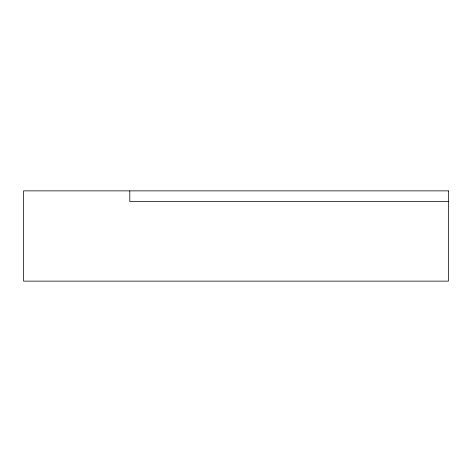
<?xml version="1.0" encoding="UTF-8"?>
<svg xmlns="http://www.w3.org/2000/svg" width="472" height="472" viewBox="0 0 472 472"><rect width="100%" height="100%" fill="white"/><g stroke="black" fill="none" stroke-linecap="round" stroke-linejoin="round"><path stroke-width="0.71" d="M448.4 201.485L129.8 201.485L129.8 190.865M448.4 190.865L23.6 190.865L23.6 281.135L448.4 281.135L448.4 190.865"/></g></svg>
